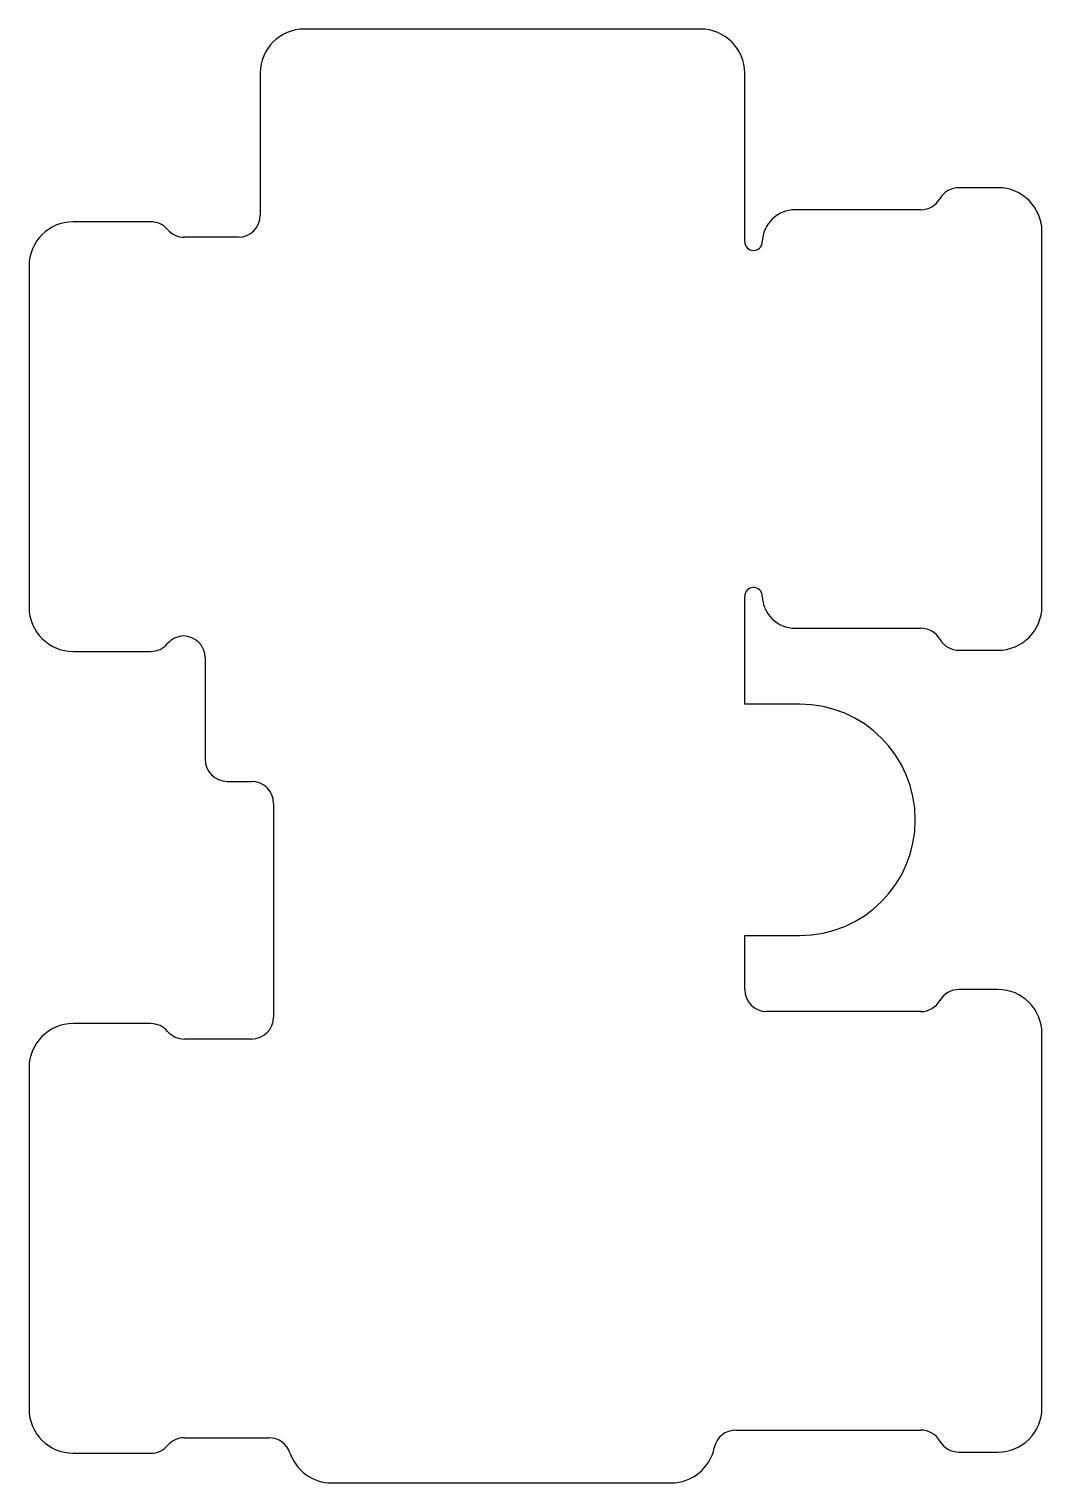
# Model space of a CAD drawing. Extents: x 1314.7 to 1360.7, y 652.3 to 718.3.
import ezdxf

# ---------------------------------------------------------------- set-up
doc = ezdxf.new("R2010")
doc.units = 0
doc.layers.get('0').update_dxf_attribs({"linetype": 'CONTINUOUS'})

msp = doc.modelspace()

# ---------------------------------------------------------------- linework, layer by layer
for p, q in [((1345.226, 718.281), (1327.226, 718.281)), ((1325.226, 716.281), (1325.226, 709.831)), ((1347.226, 708.631), (1347.226, 716.281)), ((1358.726, 711.081), (1356.958, 711.081)), ((1320.26, 709.531), (1316.726, 709.531)), ((1355.226, 710.081), (1349.526, 710.081)), ((1360.726, 692.081), (1360.726, 709.081)), ((1324.226, 708.831), (1321.78, 708.831)), ((1314.726, 707.531), (1314.726, 692.031)), ((1347.226, 687.631), (1347.226, 692.531)), ((1349.526, 691.081), (1355.226, 691.081)), ((1316.726, 690.031), (1320.26, 690.031)), ((1322.726, 689.731), (1322.726, 685.131)), ((1356.958, 690.081), (1358.726, 690.081)), ((1349.726, 687.631), (1347.226, 687.631)), ((1323.726, 684.131), (1324.826, 684.131)), ((1325.826, 683.131), (1325.826, 673.431)), ((1347.226, 677.131), (1349.726, 677.131)), ((1347.226, 674.681), (1347.226, 677.131)), ((1358.726, 674.681), (1356.958, 674.681)), ((1355.226, 673.681), (1348.226, 673.681)), ((1320.26, 673.131), (1316.726, 673.131)), ((1360.726, 655.681), (1360.726, 672.681)), ((1324.826, 672.431), (1321.78, 672.431)), ((1314.726, 671.131), (1314.726, 655.631)), ((1321.78, 654.331), (1325.626, 654.331)), ((1346.826, 654.681), (1355.226, 654.681)), ((1316.726, 653.631), (1320.26, 653.631)), ((1356.958, 653.681), (1358.726, 653.681)), ((1328.472, 652.281), (1343.887, 652.281))]:
    msp.add_line(p, q)
for centre, radius, start, end in [((1327.226, 716.281), 2, 90, 180), ((1345.226, 716.281), 2, 0, 90), ((1356.958, 710.081), 1, 90, 150), ((1358.726, 709.081), 2, 0, 90), ((1355.226, 711.081), 1, 270, 330), ((1316.726, 707.531), 2, 90, 180), ((1320.26, 708.531), 1, 40.5416, 90), ((1324.226, 709.831), 1, 270, 360), ((1349.526, 708.581), 1.5, 90, 178.49204), ((1321.78, 709.831), 1, 220.5416, 270), ((1347.626, 708.631), 0.4, 180, 358.49204), ((1347.626, 692.531), 0.4, 1.50796, 180), ((1349.526, 692.581), 1.5, 181.50796, 270), ((1316.726, 692.031), 2, 180, 270), ((1358.726, 692.081), 2, 270, 0), ((1355.226, 690.081), 1, 30, 90), ((1320.26, 691.031), 1, 270, 319.4584), ((1321.78, 689.731), 1, 93.0875, 139.4584), ((1321.726, 689.731), 1, 0, 90), ((1356.958, 691.081), 1, 210, 270), ((1349.726, 682.381), 5.25, 270, 90), ((1323.726, 685.131), 1, 180, 270), ((1324.826, 683.131), 1, 360, 90), ((1348.226, 674.681), 1, 180, 270), ((1356.958, 673.681), 1, 90, 150), ((1358.726, 672.681), 2, 360, 90), ((1355.226, 674.681), 1, 270, 330), ((1324.826, 673.431), 1, 270, 0), ((1316.726, 671.131), 2, 90, 180), ((1320.26, 672.131), 1, 40.5416, 90), ((1321.78, 673.431), 1, 220.5416, 270), ((1316.726, 655.631), 2, 180, 270), ((1358.726, 655.681), 2, 270, 360), ((1321.78, 653.331), 1, 90, 139.4584), ((1325.626, 653.331), 1, 18.46146, 90), ((1346.826, 653.681), 1, 90, 168.46304), ((1355.226, 653.681), 1, 30, 90), ((1356.958, 654.681), 1, 210, 270), ((1320.26, 654.631), 1, 270, 319.4584), ((1328.472, 654.281), 2, 198.46146, 270), ((1343.887, 654.281), 2, 270, 348.46304)]:
    msp.add_arc(centre, radius, start, end)

doc.saveas('drawing.dxf')
